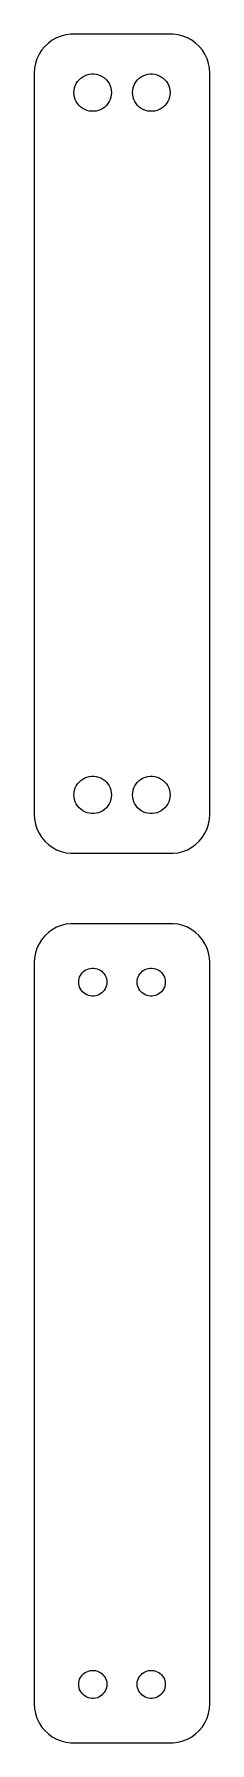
# Model space of a CAD drawing. Header units: metres. Extents: x -11 to 11, y 62 to 280.
import ezdxf

# ---------------------------------------------------------------- set-up
doc = ezdxf.new("R2010")
doc.units = ezdxf.units.M

msp = doc.modelspace()

# ---------------------------------------------------------------- linework, layer by layer
for p, q in [((-7.1869, 280.411), (-7.79507, 280.255)), ((-6.56395, 280.49), (-7.1869, 280.411)), ((6.56395, 280.49), (-6.56395, 280.49)), ((7.1869, 280.411), (6.56395, 280.49)), ((7.79507, 280.255), (7.1869, 280.411)), ((-10.2951, 278.439), (-10.6315, 277.909)), ((-9.89484, 278.923), (-10.2951, 278.439)), ((-9.43712, 279.353), (-9.89484, 278.923)), ((-8.92912, 279.722), (-9.43712, 279.353)), ((-8.37889, 280.024), (-8.92912, 279.722)), ((-7.79507, 280.255), (-8.37889, 280.024)), ((8.37889, 280.024), (7.79507, 280.255)), ((8.92912, 279.722), (8.37889, 280.024)), ((9.43712, 279.353), (8.92912, 279.722)), ((9.89484, 278.923), (9.43712, 279.353)), ((10.2951, 278.439), (9.89484, 278.923)), ((10.6315, 277.909), (10.2951, 278.439)), ((-11.2106, 276.127), (-11.25, 275.5)), ((-11.0929, 276.743), (-11.2106, 276.127)), ((-10.8989, 277.341), (-11.0929, 276.743)), ((-10.6315, 277.909), (-10.8989, 277.341)), ((10.8989, 277.341), (10.6315, 277.909)), ((11.0929, 276.743), (10.8989, 277.341)), ((11.2106, 276.127), (11.0929, 276.743)), ((11.25, 275.5), (11.2106, 276.127)), ((-11.25, 275.5), (-11.25, 180.5)), ((-6.07458, 273.597), (-5.98146, 273.883)), ((-5.98146, 273.883), (-5.85313, 274.156)), ((-5.85313, 274.156), (-5.69164, 274.411)), ((-5.69164, 274.411), (-5.49951, 274.643)), ((-5.49951, 274.643), (-5.27982, 274.849)), ((-5.27982, 274.849), (-5.03598, 275.026)), ((-5.03598, 275.026), (-4.77187, 275.172)), ((-4.77187, 275.172), (-4.49164, 275.283)), ((-4.49164, 275.283), (-4.19971, 275.357)), ((-4.19971, 275.357), (-3.9007, 275.395)), ((-3.9007, 275.395), (-3.59929, 275.395)), ((-3.59929, 275.395), (-3.30028, 275.357)), ((-3.30028, 275.357), (-3.00835, 275.283)), ((-3.00835, 275.283), (-2.72812, 275.172)), ((-2.72812, 275.172), (-2.464, 275.026)), ((-2.464, 275.026), (-2.22017, 274.849)), ((-2.22017, 274.849), (-2.00047, 274.643)), ((-2.00047, 274.643), (-1.80835, 274.411)), ((-1.80835, 274.411), (-1.64685, 274.156)), ((-1.64685, 274.156), (-1.51852, 273.883)), ((-1.51852, 273.883), (-1.4254, 273.597)), ((1.4254, 273.597), (1.51852, 273.883)), ((1.51852, 273.883), (1.64685, 274.156)), ((1.64685, 274.156), (1.80835, 274.411)), ((1.80835, 274.411), (2.00047, 274.643)), ((2.00047, 274.643), (2.22017, 274.849)), ((2.22017, 274.849), (2.464, 275.026)), ((2.464, 275.026), (2.72812, 275.172)), ((2.72812, 275.172), (3.00835, 275.283)), ((3.00835, 275.283), (3.30028, 275.357)), ((3.30028, 275.357), (3.59929, 275.395)), ((3.59929, 275.395), (3.9007, 275.395)), ((3.9007, 275.395), (4.19971, 275.357)), ((4.19971, 275.357), (4.49164, 275.283)), ((4.49164, 275.283), (4.77187, 275.172)), ((4.77187, 275.172), (5.03598, 275.026)), ((5.03598, 275.026), (5.27982, 274.849)), ((5.27982, 274.849), (5.49951, 274.643)), ((5.49951, 274.643), (5.69164, 274.411)), ((5.69164, 274.411), (5.85313, 274.156)), ((5.85313, 274.156), (5.98146, 273.883)), ((5.98146, 273.883), (6.07458, 273.597)), ((11.25, 180.5), (11.25, 275.5)), ((-6.14999, 273), (-6.13107, 273.301)), ((-6.13107, 272.699), (-6.14999, 273)), ((-6.13107, 273.301), (-6.07458, 273.597)), ((-6.07458, 272.403), (-6.13107, 272.699)), ((-5.98146, 272.117), (-6.07458, 272.403)), ((-5.85313, 271.844), (-5.98146, 272.117)), ((-5.69164, 271.589), (-5.85313, 271.844)), ((-5.49951, 271.357), (-5.69164, 271.589)), ((-1.80835, 271.589), (-2.00047, 271.357)), ((-1.64685, 271.844), (-1.80835, 271.589)), ((-1.51852, 272.117), (-1.64685, 271.844)), ((-1.4254, 272.403), (-1.51852, 272.117)), ((-1.4254, 273.597), (-1.36891, 273.301)), ((-1.36891, 272.699), (-1.4254, 272.403)), ((-1.36891, 273.301), (-1.34999, 273)), ((-1.34999, 273), (-1.36891, 272.699)), ((1.34999, 273), (1.36891, 273.301)), ((1.36891, 272.699), (1.34999, 273)), ((1.36891, 273.301), (1.4254, 273.597)), ((1.4254, 272.403), (1.36891, 272.699)), ((1.51852, 272.117), (1.4254, 272.403)), ((1.64685, 271.844), (1.51852, 272.117)), ((1.80835, 271.589), (1.64685, 271.844)), ((2.00047, 271.357), (1.80835, 271.589)), ((5.69164, 271.589), (5.49951, 271.357)), ((5.85313, 271.844), (5.69164, 271.589)), ((5.98146, 272.117), (5.85313, 271.844)), ((6.07458, 272.403), (5.98146, 272.117)), ((6.07458, 273.597), (6.13107, 273.301)), ((6.13107, 272.699), (6.07458, 272.403)), ((6.13107, 273.301), (6.14999, 273)), ((6.14999, 273), (6.13107, 272.699)), ((-5.27982, 271.151), (-5.49951, 271.357)), ((-5.03598, 270.974), (-5.27982, 271.151)), ((-4.77187, 270.828), (-5.03598, 270.974)), ((-4.49164, 270.717), (-4.77187, 270.828)), ((-4.19971, 270.643), (-4.49164, 270.717)), ((-3.9007, 270.605), (-4.19971, 270.643)), ((-3.59929, 270.605), (-3.9007, 270.605)), ((-3.30028, 270.643), (-3.59929, 270.605)), ((-3.00835, 270.717), (-3.30028, 270.643)), ((-2.72812, 270.828), (-3.00835, 270.717)), ((-2.464, 270.974), (-2.72812, 270.828)), ((-2.22017, 271.151), (-2.464, 270.974)), ((-2.00047, 271.357), (-2.22017, 271.151)), ((2.22017, 271.151), (2.00047, 271.357)), ((2.464, 270.974), (2.22017, 271.151)), ((2.72812, 270.828), (2.464, 270.974)), ((3.00835, 270.717), (2.72812, 270.828)), ((3.30028, 270.643), (3.00835, 270.717)), ((3.59929, 270.605), (3.30028, 270.643)), ((3.9007, 270.605), (3.59929, 270.605)), ((4.19971, 270.643), (3.9007, 270.605)), ((4.49164, 270.717), (4.19971, 270.643)), ((4.77187, 270.828), (4.49164, 270.717)), ((5.03598, 270.974), (4.77187, 270.828)), ((5.27982, 271.151), (5.03598, 270.974)), ((5.49951, 271.357), (5.27982, 271.151)), ((-5.98146, 183.883), (-5.85313, 184.156)), ((-5.85313, 184.156), (-5.69164, 184.411)), ((-5.69164, 184.411), (-5.49951, 184.643)), ((-5.49951, 184.643), (-5.27982, 184.849)), ((-5.27982, 184.849), (-5.03598, 185.026)), ((-5.03598, 185.026), (-4.77187, 185.172)), ((-4.77187, 185.172), (-4.49164, 185.283)), ((-4.49164, 185.283), (-4.19971, 185.357)), ((-4.19971, 185.357), (-3.9007, 185.395)), ((-3.9007, 185.395), (-3.59929, 185.395)), ((-3.59929, 185.395), (-3.30028, 185.357)), ((-3.30028, 185.357), (-3.00835, 185.283)), ((-3.00835, 185.283), (-2.72812, 185.172)), ((-2.72812, 185.172), (-2.464, 185.026)), ((-2.464, 185.026), (-2.22017, 184.849)), ((-2.22017, 184.849), (-2.00047, 184.643)), ((-2.00047, 184.643), (-1.80835, 184.411)), ((-1.80835, 184.411), (-1.64685, 184.156)), ((-1.64685, 184.156), (-1.51852, 183.883)), ((1.51852, 183.883), (1.64685, 184.156)), ((1.64685, 184.156), (1.80835, 184.411)), ((1.80835, 184.411), (2.00047, 184.643)), ((2.00047, 184.643), (2.22017, 184.849)), ((2.22017, 184.849), (2.464, 185.026)), ((2.464, 185.026), (2.72812, 185.172)), ((2.72812, 185.172), (3.00835, 185.283)), ((3.00835, 185.283), (3.30028, 185.357)), ((3.30028, 185.357), (3.59929, 185.395)), ((3.59929, 185.395), (3.9007, 185.395)), ((3.9007, 185.395), (4.19971, 185.357)), ((4.19971, 185.357), (4.49164, 185.283)), ((4.49164, 185.283), (4.77187, 185.172)), ((4.77187, 185.172), (5.03598, 185.026)), ((5.03598, 185.026), (5.27982, 184.849)), ((5.27982, 184.849), (5.49951, 184.643)), ((5.49951, 184.643), (5.69164, 184.411)), ((5.69164, 184.411), (5.85313, 184.156)), ((5.85313, 184.156), (5.98146, 183.883)), ((-6.14999, 183), (-6.13107, 183.301)), ((-6.13107, 182.699), (-6.14999, 183)), ((-6.13107, 183.301), (-6.07458, 183.597)), ((-6.07458, 182.403), (-6.13107, 182.699)), ((-6.07458, 183.597), (-5.98146, 183.883)), ((-5.98146, 182.117), (-6.07458, 182.403)), ((-5.85313, 181.844), (-5.98146, 182.117)), ((-5.69164, 181.589), (-5.85313, 181.844)), ((-1.64685, 181.844), (-1.80835, 181.589)), ((-1.51852, 182.117), (-1.64685, 181.844)), ((-1.51852, 183.883), (-1.4254, 183.597)), ((-1.4254, 182.403), (-1.51852, 182.117)), ((-1.4254, 183.597), (-1.36891, 183.301)), ((-1.36891, 182.699), (-1.4254, 182.403)), ((-1.36891, 183.301), (-1.34999, 183)), ((-1.34999, 183), (-1.36891, 182.699)), ((1.34999, 183), (1.36891, 183.301)), ((1.36891, 182.699), (1.34999, 183)), ((1.36891, 183.301), (1.4254, 183.597)), ((1.4254, 182.403), (1.36891, 182.699)), ((1.4254, 183.597), (1.51852, 183.883)), ((1.51852, 182.117), (1.4254, 182.403)), ((1.64685, 181.844), (1.51852, 182.117)), ((1.80835, 181.589), (1.64685, 181.844)), ((5.85313, 181.844), (5.69164, 181.589)), ((5.98146, 182.117), (5.85313, 181.844)), ((5.98146, 183.883), (6.07458, 183.597)), ((6.07458, 182.403), (5.98146, 182.117)), ((6.07458, 183.597), (6.13107, 183.301)), ((6.13107, 182.699), (6.07458, 182.403)), ((6.13107, 183.301), (6.14999, 183)), ((6.14999, 183), (6.13107, 182.699)), ((-11.25, 180.5), (-11.2106, 179.873)), ((-11.2106, 179.873), (-11.0929, 179.257)), ((-5.49951, 181.357), (-5.69164, 181.589)), ((-5.27982, 181.151), (-5.49951, 181.357)), ((-5.03598, 180.974), (-5.27982, 181.151)), ((-4.77187, 180.828), (-5.03598, 180.974)), ((-4.49164, 180.717), (-4.77187, 180.828)), ((-4.19971, 180.643), (-4.49164, 180.717)), ((-3.9007, 180.605), (-4.19971, 180.643)), ((-3.59929, 180.605), (-3.9007, 180.605)), ((-3.30028, 180.643), (-3.59929, 180.605)), ((-3.00835, 180.717), (-3.30028, 180.643)), ((-2.72812, 180.828), (-3.00835, 180.717)), ((-2.464, 180.974), (-2.72812, 180.828)), ((-2.22017, 181.151), (-2.464, 180.974)), ((-2.00047, 181.357), (-2.22017, 181.151)), ((-1.80835, 181.589), (-2.00047, 181.357)), ((2.00047, 181.357), (1.80835, 181.589)), ((2.22017, 181.151), (2.00047, 181.357)), ((2.464, 180.974), (2.22017, 181.151)), ((2.72812, 180.828), (2.464, 180.974)), ((3.00835, 180.717), (2.72812, 180.828)), ((3.30028, 180.643), (3.00835, 180.717)), ((3.59929, 180.605), (3.30028, 180.643)), ((3.9007, 180.605), (3.59929, 180.605)), ((4.19971, 180.643), (3.9007, 180.605)), ((4.49164, 180.717), (4.19971, 180.643)), ((4.77187, 180.828), (4.49164, 180.717)), ((5.03598, 180.974), (4.77187, 180.828)), ((5.27982, 181.151), (5.03598, 180.974)), ((5.49951, 181.357), (5.27982, 181.151)), ((5.69164, 181.589), (5.49951, 181.357)), ((11.0929, 179.257), (11.2106, 179.873)), ((11.2106, 179.873), (11.25, 180.5)), ((-11.0929, 179.257), (-10.8989, 178.659)), ((-10.8989, 178.659), (-10.6315, 178.091)), ((-10.6315, 178.091), (-10.2951, 177.561)), ((-10.2951, 177.561), (-9.89484, 177.077)), ((9.89484, 177.077), (10.2951, 177.561)), ((10.2951, 177.561), (10.6315, 178.091)), ((10.6315, 178.091), (10.8989, 178.659)), ((10.8989, 178.659), (11.0929, 179.257)), ((-9.89484, 177.077), (-9.43712, 176.647)), ((-9.43712, 176.647), (-8.92912, 176.278)), ((-8.92912, 176.278), (-8.37889, 175.976)), ((-8.37889, 175.976), (-7.79507, 175.745)), ((-7.79507, 175.745), (-7.1869, 175.589)), ((-7.1869, 175.589), (-6.56395, 175.51)), ((-6.56395, 175.51), (6.56395, 175.51)), ((6.56395, 175.51), (7.1869, 175.589)), ((7.1869, 175.589), (7.79507, 175.745)), ((7.79507, 175.745), (8.37889, 175.976)), ((8.37889, 175.976), (8.92912, 176.278)), ((8.92912, 176.278), (9.43712, 176.647)), ((9.43712, 176.647), (9.89484, 177.077)), ((-6.56395, 166.49), (-7.1869, 166.411)), ((6.56395, 166.49), (-6.56395, 166.49)), ((7.1869, 166.411), (6.56395, 166.49)), ((-10.2951, 164.439), (-10.6315, 163.909)), ((-9.89484, 164.923), (-10.2951, 164.439)), ((-9.43712, 165.353), (-9.89484, 164.923)), ((-8.92912, 165.722), (-9.43712, 165.353)), ((-8.37889, 166.024), (-8.92912, 165.722)), ((-7.79507, 166.255), (-8.37889, 166.024)), ((-7.1869, 166.411), (-7.79507, 166.255)), ((7.79507, 166.255), (7.1869, 166.411)), ((8.37889, 166.024), (7.79507, 166.255)), ((8.92912, 165.722), (8.37889, 166.024)), ((9.43712, 165.353), (8.92912, 165.722)), ((9.89484, 164.923), (9.43712, 165.353)), ((10.2951, 164.439), (9.89484, 164.923)), ((10.6315, 163.909), (10.2951, 164.439)), ((-11.2106, 162.127), (-11.25, 161.5)), ((-11.0929, 162.743), (-11.2106, 162.127)), ((-10.8989, 163.341), (-11.0929, 162.743)), ((-10.6315, 163.909), (-10.8989, 163.341)), ((10.8989, 163.341), (10.6315, 163.909)), ((11.0929, 162.743), (10.8989, 163.341)), ((11.2106, 162.127), (11.0929, 162.743)), ((11.25, 161.5), (11.2106, 162.127)), ((-11.25, 161.5), (-11.25, 66.5)), ((-5.42358, 159.663), (-5.32735, 159.867)), ((-5.32735, 159.867), (-5.20622, 160.058)), ((-5.20622, 160.058), (-5.06213, 160.232)), ((-5.06213, 160.232), (-4.89735, 160.387)), ((-4.89735, 160.387), (-4.71448, 160.52)), ((-4.71448, 160.52), (-4.51639, 160.629)), ((-4.51639, 160.629), (-4.30623, 160.712)), ((-4.30623, 160.712), (-4.08728, 160.768)), ((-4.08728, 160.768), (-3.86302, 160.796)), ((-3.86302, 160.796), (-3.63696, 160.796)), ((-3.63696, 160.796), (-3.4127, 160.768)), ((-3.4127, 160.768), (-3.19376, 160.712)), ((-3.19376, 160.712), (-2.9836, 160.629)), ((-2.9836, 160.629), (-2.78551, 160.52)), ((-2.78551, 160.52), (-2.60263, 160.387)), ((-2.60263, 160.387), (-2.43785, 160.232)), ((-2.43785, 160.232), (-2.29376, 160.058)), ((-2.29376, 160.058), (-2.17264, 159.867)), ((-2.17264, 159.867), (-2.0764, 159.663)), ((2.0764, 159.663), (2.17264, 159.867)), ((2.17264, 159.867), (2.29376, 160.058)), ((2.29376, 160.058), (2.43785, 160.232)), ((2.43785, 160.232), (2.60263, 160.387)), ((2.60263, 160.387), (2.78551, 160.52)), ((2.78551, 160.52), (2.9836, 160.629)), ((2.9836, 160.629), (3.19376, 160.712)), ((3.19376, 160.712), (3.4127, 160.768)), ((3.4127, 160.768), (3.63696, 160.796)), ((3.63696, 160.796), (3.86302, 160.796)), ((3.86302, 160.796), (4.08728, 160.768)), ((4.08728, 160.768), (4.30623, 160.712)), ((4.30623, 160.712), (4.51639, 160.629)), ((4.51639, 160.629), (4.71448, 160.52)), ((4.71448, 160.52), (4.89735, 160.387)), ((4.89735, 160.387), (5.06213, 160.232)), ((5.06213, 160.232), (5.20622, 160.058)), ((5.20622, 160.058), (5.32735, 159.867)), ((5.32735, 159.867), (5.42358, 159.663)), ((11.25, 66.5), (11.25, 161.5)), ((-5.54999, 159), (-5.5358, 159.226)), ((-5.5358, 158.774), (-5.54999, 159)), ((-5.5358, 159.226), (-5.49344, 159.448)), ((-5.49344, 158.552), (-5.5358, 158.774)), ((-5.49344, 159.448), (-5.42358, 159.663)), ((-5.42358, 158.337), (-5.49344, 158.552)), ((-5.32735, 158.133), (-5.42358, 158.337)), ((-5.20622, 157.942), (-5.32735, 158.133)), ((-5.06213, 157.768), (-5.20622, 157.942)), ((-4.89735, 157.613), (-5.06213, 157.768)), ((-2.43785, 157.768), (-2.60263, 157.613)), ((-2.29376, 157.942), (-2.43785, 157.768)), ((-2.17264, 158.133), (-2.29376, 157.942)), ((-2.0764, 158.337), (-2.17264, 158.133)), ((-2.0764, 159.663), (-2.00655, 159.448)), ((-2.00655, 158.552), (-2.0764, 158.337)), ((-2.00655, 159.448), (-1.96419, 159.226)), ((-1.96419, 158.774), (-2.00655, 158.552)), ((-1.96419, 159.226), (-1.95, 159)), ((-1.95, 159), (-1.96419, 158.774)), ((1.95, 159), (1.96419, 159.226)), ((1.96419, 158.774), (1.95, 159)), ((1.96419, 159.226), (2.00655, 159.448)), ((2.00655, 158.552), (1.96419, 158.774)), ((2.00655, 159.448), (2.0764, 159.663)), ((2.0764, 158.337), (2.00655, 158.552)), ((2.17264, 158.133), (2.0764, 158.337)), ((2.29376, 157.942), (2.17264, 158.133)), ((2.43785, 157.768), (2.29376, 157.942)), ((2.60263, 157.613), (2.43785, 157.768)), ((5.06213, 157.768), (4.89735, 157.613)), ((5.20622, 157.942), (5.06213, 157.768)), ((5.32735, 158.133), (5.20622, 157.942)), ((5.42358, 158.337), (5.32735, 158.133)), ((5.42358, 159.663), (5.49344, 159.448)), ((5.49344, 158.552), (5.42358, 158.337)), ((5.49344, 159.448), (5.5358, 159.226)), ((5.5358, 158.774), (5.49344, 158.552)), ((5.5358, 159.226), (5.54999, 159)), ((5.54999, 159), (5.5358, 158.774)), ((-4.71448, 157.48), (-4.89735, 157.613)), ((-4.51639, 157.371), (-4.71448, 157.48)), ((-4.30623, 157.288), (-4.51639, 157.371)), ((-4.08728, 157.232), (-4.30623, 157.288)), ((-3.86302, 157.204), (-4.08728, 157.232)), ((-3.63696, 157.204), (-3.86302, 157.204)), ((-3.4127, 157.232), (-3.63696, 157.204)), ((-3.19376, 157.288), (-3.4127, 157.232)), ((-2.9836, 157.371), (-3.19376, 157.288)), ((-2.78551, 157.48), (-2.9836, 157.371)), ((-2.60263, 157.613), (-2.78551, 157.48)), ((2.78551, 157.48), (2.60263, 157.613)), ((2.9836, 157.371), (2.78551, 157.48)), ((3.19376, 157.288), (2.9836, 157.371)), ((3.4127, 157.232), (3.19376, 157.288)), ((3.63696, 157.204), (3.4127, 157.232)), ((3.86302, 157.204), (3.63696, 157.204)), ((4.08728, 157.232), (3.86302, 157.204)), ((4.30623, 157.288), (4.08728, 157.232)), ((4.51639, 157.371), (4.30623, 157.288)), ((4.71448, 157.48), (4.51639, 157.371)), ((4.89735, 157.613), (4.71448, 157.48)), ((-5.20622, 70.058), (-5.06213, 70.2322)), ((-5.06213, 70.2322), (-4.89735, 70.3869)), ((-4.89735, 70.3869), (-4.71448, 70.5198)), ((-4.71448, 70.5198), (-4.51639, 70.6287)), ((-4.51639, 70.6287), (-4.30623, 70.7119)), ((-4.30623, 70.7119), (-4.08728, 70.7681)), ((-4.08728, 70.7681), (-3.86302, 70.7964)), ((-3.86302, 70.7964), (-3.63696, 70.7964)), ((-3.63696, 70.7964), (-3.4127, 70.7681)), ((-3.4127, 70.7681), (-3.19376, 70.7119)), ((-3.19376, 70.7119), (-2.9836, 70.6287)), ((-2.9836, 70.6287), (-2.78551, 70.5198)), ((-2.78551, 70.5198), (-2.60263, 70.3869)), ((-2.60263, 70.3869), (-2.43785, 70.2322)), ((-2.43785, 70.2322), (-2.29376, 70.058)), ((2.29376, 70.058), (2.43785, 70.2322)), ((2.43785, 70.2322), (2.60263, 70.3869)), ((2.60263, 70.3869), (2.78551, 70.5198)), ((2.78551, 70.5198), (2.9836, 70.6287)), ((2.9836, 70.6287), (3.19376, 70.7119)), ((3.19376, 70.7119), (3.4127, 70.7681)), ((3.4127, 70.7681), (3.63696, 70.7964)), ((3.63696, 70.7964), (3.86302, 70.7964)), ((3.86302, 70.7964), (4.08728, 70.7681)), ((4.08728, 70.7681), (4.30623, 70.7119)), ((4.30623, 70.7119), (4.51639, 70.6287)), ((4.51639, 70.6287), (4.71448, 70.5198)), ((4.71448, 70.5198), (4.89735, 70.3869)), ((4.89735, 70.3869), (5.06213, 70.2322)), ((5.06213, 70.2322), (5.20622, 70.058)), ((-5.54999, 69), (-5.5358, 69.2256)), ((-5.5358, 68.7744), (-5.54999, 69)), ((-5.5358, 69.2256), (-5.49344, 69.4476)), ((-5.49344, 68.5524), (-5.5358, 68.7744)), ((-5.49344, 69.4476), (-5.42358, 69.6626)), ((-5.42358, 68.3374), (-5.49344, 68.5524)), ((-5.42358, 69.6626), (-5.32735, 69.8672)), ((-5.32735, 68.1328), (-5.42358, 68.3374)), ((-5.32735, 69.8672), (-5.20622, 70.058)), ((-5.20622, 67.942), (-5.32735, 68.1328)), ((-5.06213, 67.7678), (-5.20622, 67.942)), ((-2.29376, 67.942), (-2.43785, 67.7678)), ((-2.29376, 70.058), (-2.17264, 69.8672)), ((-2.17264, 68.1328), (-2.29376, 67.942)), ((-2.17264, 69.8672), (-2.0764, 69.6626)), ((-2.0764, 68.3374), (-2.17264, 68.1328)), ((-2.0764, 69.6626), (-2.00655, 69.4476)), ((-2.00655, 68.5524), (-2.0764, 68.3374)), ((-2.00655, 69.4476), (-1.96419, 69.2256)), ((-1.96419, 68.7744), (-2.00655, 68.5524)), ((-1.96419, 69.2256), (-1.95, 69)), ((-1.95, 69), (-1.96419, 68.7744)), ((1.95, 69), (1.96419, 69.2256)), ((1.96419, 68.7744), (1.95, 69)), ((1.96419, 69.2256), (2.00655, 69.4476)), ((2.00655, 68.5524), (1.96419, 68.7744)), ((2.00655, 69.4476), (2.0764, 69.6626)), ((2.0764, 68.3374), (2.00655, 68.5524)), ((2.0764, 69.6626), (2.17264, 69.8672)), ((2.17264, 68.1328), (2.0764, 68.3374)), ((2.17264, 69.8672), (2.29376, 70.058)), ((2.29376, 67.942), (2.17264, 68.1328)), ((2.43785, 67.7678), (2.29376, 67.942)), ((5.20622, 67.942), (5.06213, 67.7678)), ((5.20622, 70.058), (5.32735, 69.8672)), ((5.32735, 68.1328), (5.20622, 67.942)), ((5.32735, 69.8672), (5.42358, 69.6626)), ((5.42358, 68.3374), (5.32735, 68.1328)), ((5.42358, 69.6626), (5.49344, 69.4476)), ((5.49344, 68.5524), (5.42358, 68.3374)), ((5.49344, 69.4476), (5.5358, 69.2256)), ((5.5358, 68.7744), (5.49344, 68.5524)), ((5.5358, 69.2256), (5.54999, 69)), ((5.54999, 69), (5.5358, 68.7744)), ((-11.25, 66.5), (-11.2106, 65.8733)), ((-11.2106, 65.8733), (-11.0929, 65.2566)), ((-4.89735, 67.6131), (-5.06213, 67.7678)), ((-4.71448, 67.4802), (-4.89735, 67.6131)), ((-4.51639, 67.3713), (-4.71448, 67.4802)), ((-4.30623, 67.2881), (-4.51639, 67.3713)), ((-4.08728, 67.2319), (-4.30623, 67.2881)), ((-3.86302, 67.2036), (-4.08728, 67.2319)), ((-3.63696, 67.2036), (-3.86302, 67.2036)), ((-3.4127, 67.2319), (-3.63696, 67.2036)), ((-3.19376, 67.2881), (-3.4127, 67.2319)), ((-2.9836, 67.3713), (-3.19376, 67.2881)), ((-2.78551, 67.4802), (-2.9836, 67.3713)), ((-2.60263, 67.6131), (-2.78551, 67.4802)), ((-2.43785, 67.7678), (-2.60263, 67.6131)), ((2.60263, 67.6131), (2.43785, 67.7678)), ((2.78551, 67.4802), (2.60263, 67.6131)), ((2.9836, 67.3713), (2.78551, 67.4802)), ((3.19376, 67.2881), (2.9836, 67.3713)), ((3.4127, 67.2319), (3.19376, 67.2881)), ((3.63696, 67.2036), (3.4127, 67.2319)), ((3.86302, 67.2036), (3.63696, 67.2036)), ((4.08728, 67.2319), (3.86302, 67.2036)), ((4.30623, 67.2881), (4.08728, 67.2319)), ((4.51639, 67.3713), (4.30623, 67.2881)), ((4.71448, 67.4802), (4.51639, 67.3713)), ((4.89735, 67.6131), (4.71448, 67.4802)), ((5.06213, 67.7678), (4.89735, 67.6131)), ((11.0929, 65.2566), (11.2106, 65.8733)), ((11.2106, 65.8733), (11.25, 66.5)), ((-11.0929, 65.2566), (-10.8989, 64.6594)), ((-10.8989, 64.6594), (-10.6315, 64.0912)), ((-10.6315, 64.0912), (-10.2951, 63.5611)), ((-10.2951, 63.5611), (-9.89484, 63.0773)), ((9.89484, 63.0773), (10.2951, 63.5611)), ((10.2951, 63.5611), (10.6315, 64.0912)), ((10.6315, 64.0912), (10.8989, 64.6594)), ((10.8989, 64.6594), (11.0929, 65.2566)), ((-9.89484, 63.0773), (-9.43712, 62.6474)), ((-9.43712, 62.6474), (-8.92912, 62.2784)), ((-8.92912, 62.2784), (-8.37889, 61.9759)), ((-8.37889, 61.9759), (-7.79507, 61.7447)), ((-7.79507, 61.7447), (-7.1869, 61.5886)), ((-7.1869, 61.5886), (-6.56395, 61.5099)), ((-6.56395, 61.5099), (6.56395, 61.5099)), ((6.56395, 61.5099), (7.1869, 61.5886)), ((7.1869, 61.5886), (7.79507, 61.7447)), ((7.79507, 61.7447), (8.37889, 61.9759)), ((8.37889, 61.9759), (8.92912, 62.2784)), ((8.92912, 62.2784), (9.43712, 62.6474)), ((9.43712, 62.6474), (9.89484, 63.0773))]:
    msp.add_line(p, q)

doc.saveas('drawing.dxf')
